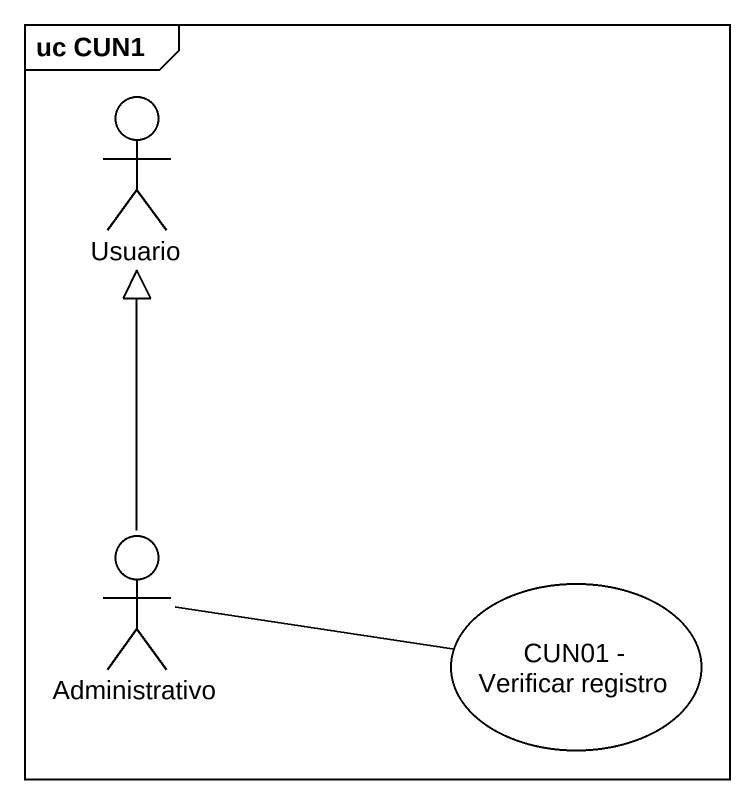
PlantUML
@startuml
mainframe uc CUN1
actor Usuario
actor Administrativo
usecase "CUN01 - Verificar registro" as CUN01_Verificar_registro
Administrativo -up-|> Usuario
Administrativo -right- CUN01_Verificar_registro
@enduml
